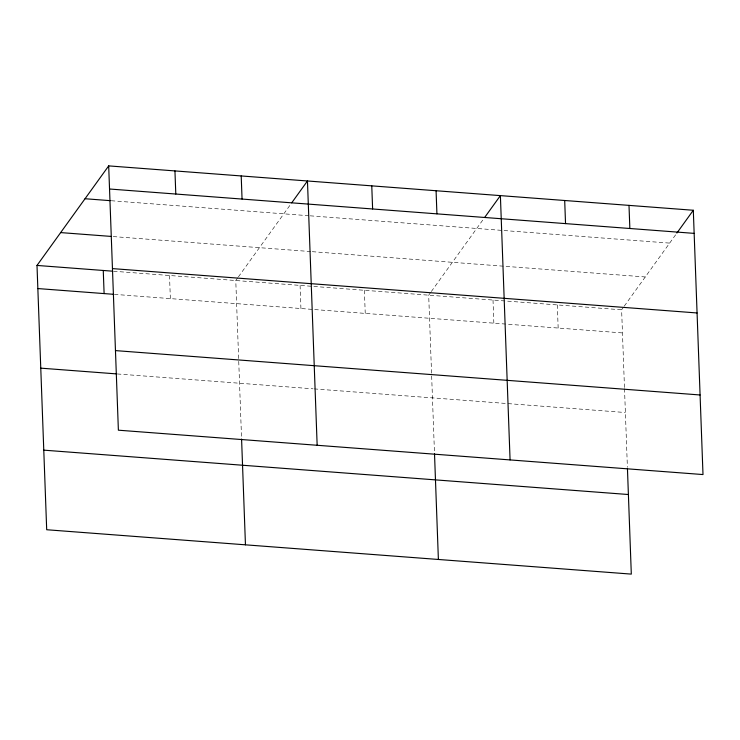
<?xml version="1.0" encoding="UTF-8"?>
<svg xmlns="http://www.w3.org/2000/svg" width="740" height="740" viewBox="0 0 740 740"><rect width="100%" height="100%" fill="white"/><g stroke="black" fill="none" stroke-linecap="round" stroke-linejoin="round"><path stroke-width="0.56" stroke-dasharray="3.7 2.78" d="M237.743 277.787L235.773 280.525L241.545 437.904M238.4 276.871L290.376 204.703M430.671 292.43L428.691 295.168L434.463 452.547M431.328 291.514L483.294 219.345M624.468 387.501L621.619 309.81L623.589 307.072M624.245 306.157L676.221 233.988M111.305 200.734L309.07 215.747M310.217 215.83L669.654 243.108M113.201 236.578L311.105 251.591M312.252 251.683L645.28 276.954M113.534 271.247L621.619 309.81M114.386 294.363L622.47 332.926M117.308 373.959L313.029 388.815M314.176 388.898L625.383 412.522M624.514 388.639L627.39 467.19M557.312 304.926L558.163 328.051M493.007 300.052L493.848 323.167M364.385 290.284L365.236 313.409M300.079 285.409L300.93 308.525M169.516 275.493L170.357 298.618"/><path stroke-width="1.11" d="M627.437 468.328L631.312 574.111L46.694 529.738L37 265.438L108.688 165.889L693.306 210.262L703 474.562L118.382 430.19L108.688 165.889M291.69 202.871L307.461 180.976L317.155 445.276M484.617 217.514L500.388 195.619L510.073 459.919M676.878 233.072L693.306 210.262M109.539 189.005L694.157 233.378M85.035 198.736L110.168 200.651M60.662 232.591L110.917 236.402M112.452 268.601L697.071 312.964M37 265.438L112.397 271.164M37.851 288.563L113.248 294.279M115.459 350.603L700.077 394.975M40.765 368.15L116.162 373.867M43.771 450.151L628.39 494.524M629 205.378L629.851 228.494M564.694 200.494L565.536 223.619M436.073 190.735L436.924 213.851M434.51 453.685L438.385 559.468M371.767 185.851L372.618 208.976M241.203 175.944L242.054 199.069M241.582 439.042L245.458 544.825M174.945 170.922L175.796 194.037M103.258 270.47L104.109 293.586"/></g></svg>
